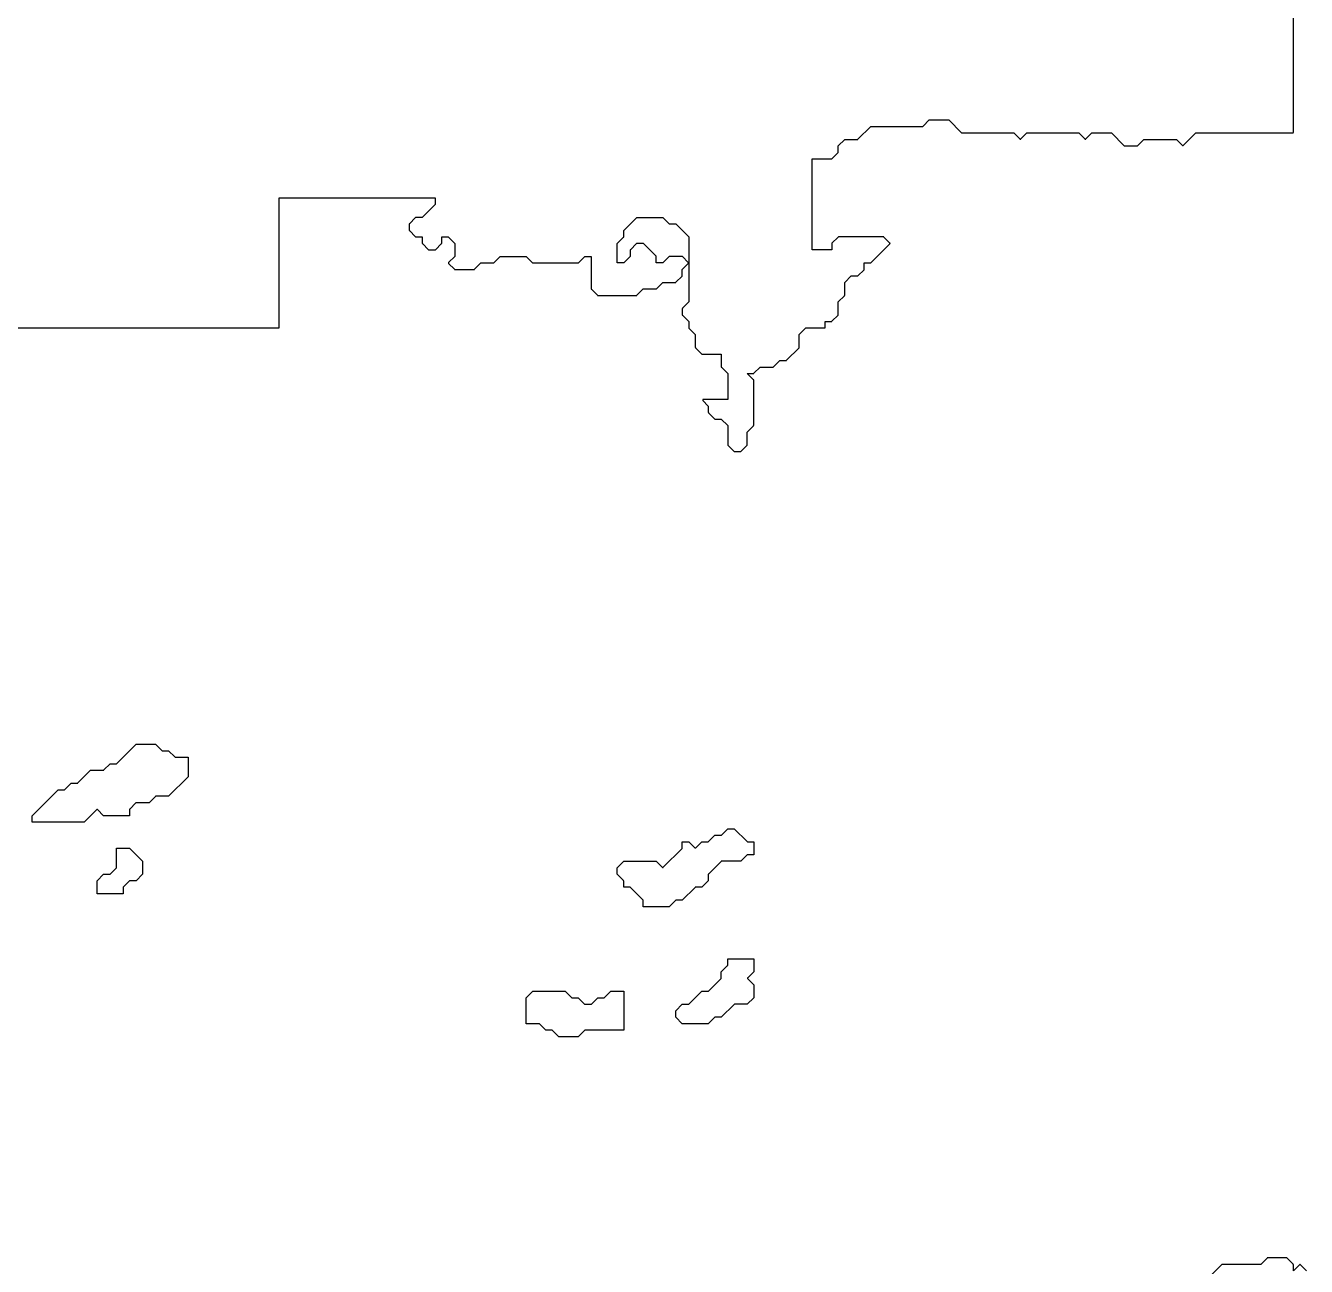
# Model space of a CAD drawing. Header units: metres. Extents: x 0 to 799, y 1 to 1100.
# Drawn here: x 221 to 418, y 279.7 to 470.5 of the extents above; entities that cross this region are included whole.
import ezdxf

# ---------------------------------------------------------------- set-up
doc = ezdxf.new("R2010")
doc.units = ezdxf.units.M
doc.layers.add('forest', color=7, linetype='Continuous')
doc.layers.add('forestfragmentation', color=7, linetype='Continuous')

msp = doc.modelspace()

# ---------------------------------------------------------------- linework, layer by layer
at = {"layer": 'forest', "color": 190}
for points in [[(216.1, 424), (259.9, 424), (259.91, 424), (259.92, 424), (259.93, 424), (259.94, 424.01), (259.95, 424.01), (259.96, 424.02), (259.96, 424.02), (259.97, 424.03), (259.98, 424.04), (259.98, 424.04), (259.99, 424.05), (259.99, 424.06), (260, 424.07), (260, 424.08), (260, 424.09), (260, 424.1), (260, 444), (260, 444), (260, 444), (284, 444), (284, 444), (284, 444), (284, 443), (284, 443), (284, 443), (282, 441), (282, 441), (282, 441), (281.04, 441), (281.03, 441), (281.02, 441), (281.01, 441), (281, 440.99), (280.99, 440.99), (280.99, 440.98), (280.98, 440.98), (280.97, 440.97), (280.03, 440.03), (280.02, 440.02), (280.02, 440.01), (280.01, 440.01), (280.01, 440), (280, 439.99), (280, 439.98), (280, 439.97), (280, 439.96), (280, 439.04), (280, 439.03), (280, 439.02), (280, 439.01), (280.01, 439), (280.01, 438.99), (280.02, 438.99), (280.02, 438.98), (280.03, 438.97), (280.97, 438.03), (280.98, 438.02), (280.99, 438.02), (280.99, 438.01), (281, 438.01), (281.01, 438), (281.02, 438), (281.03, 438), (281.04, 438), (282, 438), (282, 438), (282, 438), (282, 437.04), (282, 437.03), (282, 437.02), (282, 437.01), (282.01, 437), (282.01, 436.99), (282.02, 436.99), (282.02, 436.98), (282.03, 436.97), (282.97, 436.03), (282.98, 436.02), (282.99, 436.02), (282.99, 436.01), (283, 436.01), (283.01, 436), (283.02, 436), (283.03, 436), (283.04, 436), (283.96, 436), (283.97, 436), (283.98, 436), (283.99, 436), (284, 436.01), (284.01, 436.01), (284.01, 436.02), (284.02, 436.02), (284.03, 436.03), (284.97, 436.97), (284.98, 436.98), (284.98, 436.99), (284.99, 436.99), (284.99, 437), (285, 437.01), (285, 437.02), (285, 437.03), (285, 437.04), (285, 438), (285, 438), (285, 438), (286, 438), (286, 438), (286, 438), (287, 437), (287, 437), (287, 437), (287, 435), (287, 435), (287, 435), (286.07, 434.07), (286.06, 434.06), (286.06, 434.06), (286.05, 434.05), (286.05, 434.04), (286.05, 434.03), (286.04, 434.02), (286.04, 434.01), (286.04, 434), (286.04, 433.99), (286.04, 433.98), (286.05, 433.97), (286.05, 433.96), (286.05, 433.95), (286.06, 433.94), (286.06, 433.94), (286.07, 433.93), (286.97, 433.03), (286.98, 433.02), (286.99, 433.02), (286.99, 433.01), (287, 433.01), (287.01, 433), (287.02, 433), (287.03, 433), (287.04, 433), (289.96, 433), (289.97, 433), (289.98, 433), (289.99, 433), (290, 433.01), (290.01, 433.01), (290.01, 433.02), (290.02, 433.02), (290.03, 433.03), (291, 434), (291, 434), (291, 434), (292.96, 434), (292.97, 434), (292.98, 434), (292.99, 434), (293, 434.01), (293.01, 434.01), (293.01, 434.02), (293.02, 434.02), (293.03, 434.03), (294, 435), (294, 435), (294, 435), (298, 435), (298, 435), (298, 435), (298.97, 434.03), (298.98, 434.02), (298.99, 434.02), (298.99, 434.01), (299, 434.01), (299.01, 434), (299.02, 434), (299.03, 434), (299.04, 434), (305.96, 434), (305.97, 434), (305.98, 434), (305.99, 434), (306, 434.01), (306.01, 434.01), (306.01, 434.02), (306.02, 434.02), (306.03, 434.03), (307, 435), (307, 435), (307, 435), (308, 435), (308, 435), (308, 435), (308, 430.04), (308, 430.03), (308, 430.02), (308, 430.01), (308.01, 430), (308.01, 429.99), (308.02, 429.99), (308.02, 429.98), (308.03, 429.97), (308.97, 429.03), (308.98, 429.02), (308.99, 429.02), (308.99, 429.01), (309, 429.01), (309.01, 429), (309.02, 429), (309.03, 429), (309.04, 429), (314.96, 429), (314.97, 429), (314.98, 429), (314.99, 429), (315, 429.01), (315.01, 429.01), (315.01, 429.02), (315.02, 429.02), (315.03, 429.03), (316, 430), (316, 430), (316, 430), (317.96, 430), (317.97, 430), (317.98, 430), (317.99, 430), (318, 430.01), (318.01, 430.01), (318.01, 430.02), (318.02, 430.02), (318.03, 430.03), (319, 431), (319, 431), (319, 431), (320.96, 431), (320.97, 431), (320.98, 431), (320.99, 431), (321, 431.01), (321.01, 431.01), (321.01, 431.02), (321.02, 431.02), (321.03, 431.03), (321.97, 431.97), (321.98, 431.98), (321.98, 431.99), (321.99, 431.99), (321.99, 432), (322, 432.01), (322, 432.02), (322, 432.03), (322, 432.04), (322, 433), (322, 433), (322, 433), (322.93, 433.93), (322.94, 433.94), (322.94, 433.94), (322.95, 433.95), (322.95, 433.96), (322.95, 433.97), (322.96, 433.98), (322.96, 433.99), (322.96, 434), (322.96, 434.01), (322.96, 434.02), (322.95, 434.03), (322.95, 434.04), (322.95, 434.05), (322.94, 434.06), (322.94, 434.06), (322.93, 434.07), (322.03, 434.97), (322.02, 434.98), (322.01, 434.98), (322.01, 434.99), (322, 434.99), (321.99, 435), (321.98, 435), (321.97, 435), (321.96, 435), (320.04, 435), (320.03, 435), (320.02, 435), (320.01, 435), (320, 434.99), (319.99, 434.99), (319.99, 434.98), (319.98, 434.98), (319.97, 434.97), (319, 434), (319, 434), (319, 434), (318, 434), (318, 434), (318, 434), (318, 434.96), (318, 434.97), (318, 434.98), (318, 434.99), (317.99, 435), (317.99, 435.01), (317.98, 435.01), (317.98, 435.02), (317.97, 435.03), (316.03, 436.97), (316.02, 436.98), (316.01, 436.98), (316.01, 436.99), (316, 436.99), (315.99, 437), (315.98, 437), (315.97, 437), (315.96, 437), (315.04, 437), (315.03, 437), (315.02, 437), (315.01, 437), (315, 436.99), (314.99, 436.99), (314.99, 436.98), (314.98, 436.98), (314.97, 436.97), (314.03, 436.03), (314.02, 436.02), (314.02, 436.01), (314.01, 436.01), (314.01, 436), (314, 435.99), (314, 435.98), (314, 435.97), (314, 435.96), (314, 435), (314, 435), (314, 435), (313, 434), (313, 434), (313, 434), (312, 434), (312, 434), (312, 434), (312, 437), (312, 437), (312, 437), (312.97, 437.97), (312.98, 437.98), (312.98, 437.99), (312.99, 437.99), (312.99, 438), (313, 438.01), (313, 438.02), (313, 438.03), (313, 438.04), (313, 439), (313, 439), (313, 439), (315, 441), (315, 441), (315, 441), (319, 441), (319, 441), (319, 441), (319.97, 440.03), (319.98, 440.02), (319.99, 440.02), (319.99, 440.01), (320, 440.01), (320.01, 440), (320.02, 440), (320.03, 440), (320.04, 440), (321, 440), (321, 440), (321, 440), (323, 438), (323, 438), (323, 438), (323, 428), (323, 428), (323, 428), (322.03, 427.03), (322.02, 427.02), (322.02, 427.01), (322.01, 427.01), (322.01, 427), (322, 426.99), (322, 426.98), (322, 426.97), (322, 426.96), (322, 426.04), (322, 426.03), (322, 426.02), (322, 426.01), (322.01, 426), (322.01, 425.99), (322.02, 425.99), (322.02, 425.98), (322.03, 425.97), (323, 425), (323, 425), (323, 425), (323, 424.04), (323, 424.03), (323, 424.02), (323, 424.01), (323.01, 424), (323.01, 423.99), (323.02, 423.99), (323.02, 423.98), (323.03, 423.97), (324, 423), (324, 423), (324, 423), (324, 421.04), (324, 421.03), (324, 421.02), (324, 421.01), (324.01, 421), (324.01, 420.99), (324.02, 420.99), (324.02, 420.98), (324.03, 420.97), (324.97, 420.03), (324.98, 420.02), (324.99, 420.02), (324.99, 420.01), (325, 420.01), (325.01, 420), (325.02, 420), (325.03, 420), (325.04, 420), (328, 420), (328, 420), (328, 420), (328, 418.04), (328, 418.03), (328, 418.02), (328, 418.01), (328.01, 418), (328.01, 417.99), (328.02, 417.99), (328.02, 417.98), (328.03, 417.97), (329, 417), (329, 417), (329, 417), (329, 413), (329, 413), (329, 413), (325.24, 413), (325.23, 413), (325.22, 413), (325.21, 413), (325.2, 412.99), (325.19, 412.99), (325.19, 412.98), (325.18, 412.98), (325.17, 412.97), (325.16, 412.96), (325.16, 412.96), (325.15, 412.95), (325.15, 412.94), (325.15, 412.93), (325.14, 412.92), (325.14, 412.91), (325.14, 412.9), (325.14, 412.89), (325.14, 412.88), (325.15, 412.87), (325.15, 412.86), (325.15, 412.85), (325.16, 412.84), (325.16, 412.84), (325.17, 412.83), (326, 412), (326, 412), (326, 412), (326, 411.04), (326, 411.03), (326, 411.02), (326, 411.01), (326.01, 411), (326.01, 410.99), (326.02, 410.99), (326.02, 410.98), (326.03, 410.97), (326.97, 410.03), (326.98, 410.02), (326.99, 410.02), (326.99, 410.01), (327, 410.01), (327.01, 410), (327.02, 410), (327.03, 410), (327.04, 410), (328, 410), (328, 410), (328, 410), (329, 409), (329, 409), (329, 409), (329, 406.04), (329, 406.03), (329, 406.02), (329, 406.01), (329.01, 406), (329.01, 405.99), (329.02, 405.99), (329.02, 405.98), (329.03, 405.97), (329.97, 405.03), (329.98, 405.02), (329.99, 405.02), (329.99, 405.01), (330, 405.01), (330.01, 405), (330.02, 405), (330.03, 405), (330.04, 405), (330.96, 405), (330.97, 405), (330.98, 405), (330.99, 405), (331, 405.01), (331.01, 405.01), (331.01, 405.02), (331.02, 405.02), (331.03, 405.03), (331.97, 405.97), (331.98, 405.98), (331.98, 405.99), (331.99, 405.99), (331.99, 406), (332, 406.01), (332, 406.02), (332, 406.03), (332, 406.04), (332, 408), (332, 408), (332, 408), (332.97, 408.97), (332.98, 408.98), (332.98, 408.99), (332.99, 408.99), (332.99, 409), (333, 409.01), (333, 409.02), (333, 409.03), (333, 409.04), (333, 415.96), (333, 415.97), (333, 415.98), (333, 415.99), (332.99, 416), (332.99, 416.01), (332.98, 416.01), (332.98, 416.02), (332.97, 416.03), (332, 417), (332, 417), (332, 417), (332.96, 417), (332.97, 417), (332.98, 417), (332.99, 417), (333, 417.01), (333.01, 417.01), (333.01, 417.02), (333.02, 417.02), (333.03, 417.03), (334, 418), (334, 418), (334, 418), (335.96, 418), (335.97, 418), (335.98, 418), (335.99, 418), (336, 418.01), (336.01, 418.01), (336.01, 418.02), (336.02, 418.02), (336.03, 418.03), (337, 419), (337, 419), (337, 419), (337.96, 419), (337.97, 419), (337.98, 419), (337.99, 419), (338, 419.01), (338.01, 419.01), (338.01, 419.02), (338.02, 419.02), (338.03, 419.03), (339.97, 420.97), (339.98, 420.98), (339.98, 420.99), (339.99, 420.99), (339.99, 421), (340, 421.01), (340, 421.02), (340, 421.03), (340, 421.04), (340, 423), (340, 423), (340, 423), (341, 424), (341, 424), (341, 424), (343.9, 424), (343.91, 424), (343.92, 424), (343.93, 424), (343.94, 424.01), (343.95, 424.01), (343.96, 424.02), (343.96, 424.02), (343.97, 424.03), (343.98, 424.04), (343.98, 424.04), (343.99, 424.05), (343.99, 424.06), (344, 424.07), (344, 424.08), (344, 424.09), (344, 424.1), (344, 425), (344, 425), (344, 425), (344.96, 425), (344.97, 425), (344.98, 425), (344.99, 425), (345, 425.01), (345.01, 425.01), (345.01, 425.02), (345.02, 425.02), (345.03, 425.03), (345.97, 425.97), (345.98, 425.98), (345.98, 425.99), (345.99, 425.99), (345.99, 426), (346, 426.01), (346, 426.02), (346, 426.03), (346, 426.04), (346, 428), (346, 428), (346, 428), (346.97, 428.97), (346.98, 428.98), (346.98, 428.99), (346.99, 428.99), (346.99, 429), (347, 429.01), (347, 429.02), (347, 429.03), (347, 429.04), (347, 431), (347, 431), (347, 431), (348, 432), (348, 432), (348, 432), (348.96, 432), (348.97, 432), (348.98, 432), (348.99, 432), (349, 432.01), (349.01, 432.01), (349.01, 432.02), (349.02, 432.02), (349.03, 432.03), (349.97, 432.97), (349.98, 432.98), (349.98, 432.99), (349.99, 432.99), (349.99, 433), (350, 433.01), (350, 433.02), (350, 433.03), (350, 433.04), (350, 434), (350, 434), (350, 434), (350.96, 434), (350.97, 434), (350.98, 434), (350.99, 434), (351, 434.01), (351.01, 434.01), (351.01, 434.02), (351.02, 434.02), (351.03, 434.03), (353.93, 436.93), (353.94, 436.94), (353.94, 436.94), (353.95, 436.95), (353.95, 436.96), (353.95, 436.97), (353.96, 436.98), (353.96, 436.99), (353.96, 437), (353.96, 437.01), (353.96, 437.02), (353.95, 437.03), (353.95, 437.04), (353.95, 437.05), (353.94, 437.06), (353.94, 437.06), (353.93, 437.07), (353.03, 437.97), (353.02, 437.98), (353.01, 437.98), (353.01, 437.99), (353, 437.99), (352.99, 438), (352.98, 438), (352.97, 438), (352.96, 438), (346.04, 438), (346.03, 438), (346.02, 438), (346.01, 438), (346, 437.99), (345.99, 437.99), (345.99, 437.98), (345.98, 437.98), (345.97, 437.97), (345.03, 437.03), (345.02, 437.02), (345.02, 437.01), (345.01, 437.01), (345.01, 437), (345, 436.99), (345, 436.98), (345, 436.97), (345, 436.96), (345, 436), (345, 436), (345, 436), (342, 436), (342, 436), (342, 436), (342, 450), (342, 450), (342, 450), (344.96, 450), (344.97, 450), (344.98, 450), (344.99, 450), (345, 450.01), (345.01, 450.01), (345.01, 450.02), (345.02, 450.02), (345.03, 450.03), (345.97, 450.97), (345.98, 450.98), (345.98, 450.99), (345.99, 450.99), (345.99, 451), (346, 451.01), (346, 451.02), (346, 451.03), (346, 451.04), (346, 452), (346, 452), (346, 452), (347, 453), (347, 453), (347, 453), (348.96, 453), (348.97, 453), (348.98, 453), (348.99, 453), (349, 453.01), (349.01, 453.01), (349.01, 453.02), (349.02, 453.02), (349.03, 453.03), (351, 455), (351, 455), (351, 455), (358.96, 455), (358.97, 455), (358.98, 455), (358.99, 455), (359, 455.01), (359.01, 455.01), (359.01, 455.02), (359.02, 455.02), (359.03, 455.03), (360, 456), (360, 456), (360, 456), (363, 456), (363, 456), (363, 456), (364.97, 454.03), (364.98, 454.02), (364.99, 454.02), (364.99, 454.01), (365, 454.01), (365.01, 454), (365.02, 454), (365.03, 454), (365.04, 454), (373, 454), (373, 454), (373, 454), (373.93, 453.07), (373.94, 453.06), (373.94, 453.06), (373.95, 453.05), (373.96, 453.05), (373.97, 453.05), (373.98, 453.04), (373.99, 453.04), (374, 453.04), (374.01, 453.04), (374.02, 453.04), (374.03, 453.05), (374.04, 453.05), (374.05, 453.05), (374.06, 453.06), (374.06, 453.06), (374.07, 453.07), (375, 454), (375, 454), (375, 454), (383, 454), (383, 454), (383, 454), (383.93, 453.07), (383.94, 453.06), (383.94, 453.06), (383.95, 453.05), (383.96, 453.05), (383.97, 453.05), (383.98, 453.04), (383.99, 453.04), (384, 453.04), (384.01, 453.04), (384.02, 453.04), (384.03, 453.05), (384.04, 453.05), (384.05, 453.05), (384.06, 453.06), (384.06, 453.06), (384.07, 453.07), (385, 454), (385, 454), (385, 454), (388, 454), (388, 454), (388, 454), (389.97, 452.03), (389.98, 452.02), (389.99, 452.02), (389.99, 452.01), (390, 452.01), (390.01, 452), (390.02, 452), (390.03, 452), (390.04, 452), (391.96, 452), (391.97, 452), (391.98, 452), (391.99, 452), (392, 452.01), (392.01, 452.01), (392.01, 452.02), (392.02, 452.02), (392.03, 452.03), (393, 453), (393, 453), (393, 453), (398, 453), (398, 453), (398, 453), (398.93, 452.07), (398.94, 452.06), (398.94, 452.06), (398.95, 452.05), (398.96, 452.05), (398.97, 452.05), (398.98, 452.04), (398.99, 452.04), (399, 452.04), (399.01, 452.04), (399.02, 452.04), (399.03, 452.05), (399.04, 452.05), (399.05, 452.05), (399.06, 452.06), (399.06, 452.06), (399.07, 452.07), (401, 454), (401, 454), (401, 454), (415.9, 454), (415.91, 454), (415.92, 454), (415.93, 454), (415.94, 454.01), (415.95, 454.01), (415.96, 454.02), (415.96, 454.02), (415.97, 454.03), (415.98, 454.04), (415.98, 454.04), (415.99, 454.05), (415.99, 454.06), (416, 454.07), (416, 454.08), (416, 454.09), (416, 454.1), (416, 498)], [(416, 279), (416, 279.96), (416, 279.97), (416, 279.98), (416, 279.99), (415.99, 280), (415.99, 280.01), (415.98, 280.01), (415.98, 280.02), (415.97, 280.03), (415.03, 280.97), (415.02, 280.98), (415.01, 280.98), (415.01, 280.99), (415, 280.99), (414.99, 281), (414.98, 281), (414.97, 281), (414.96, 281), (412.04, 281), (412.03, 281), (412.02, 281), (412.01, 281), (412, 280.99), (411.99, 280.99), (411.99, 280.98), (411.98, 280.98), (411.97, 280.97), (411, 280), (411, 280), (411, 280), (405.04, 280), (405.03, 280), (405.02, 280), (405.01, 280), (405, 279.99), (404.99, 279.99), (404.99, 279.98), (404.98, 279.98), (404.97, 279.97), (395.03, 270.03)], [(418, 279), (417.07, 279.93), (417.06, 279.94), (417.06, 279.94), (417.05, 279.95), (417.04, 279.95), (417.03, 279.95), (417.02, 279.96), (417.01, 279.96), (417, 279.96), (416.99, 279.96), (416.98, 279.96), (416.97, 279.95), (416.96, 279.95), (416.95, 279.95), (416.94, 279.94), (416.94, 279.94), (416.93, 279.93), (416, 279)]]:
    msp.add_lwpolyline(points, dxfattribs=at)
at = {"layer": 'forestfragmentation', "color": 141}
for points in [[(222, 348), (222, 348), (222, 349), (222, 349), (222, 349), (226, 353), (226, 353), (226, 353), (226.96, 353), (226.97, 353), (226.98, 353), (226.99, 353), (227, 353.01), (227.01, 353.01), (227.01, 353.02), (227.02, 353.02), (227.03, 353.03), (228, 354), (228, 354), (228, 354), (228.96, 354), (228.97, 354), (228.98, 354), (228.99, 354), (229, 354.01), (229.01, 354.01), (229.01, 354.02), (229.02, 354.02), (229.03, 354.03), (231, 356), (231, 356), (231, 356), (232.96, 356), (232.97, 356), (232.98, 356), (232.99, 356), (233, 356.01), (233.01, 356.01), (233.01, 356.02), (233.02, 356.02), (233.03, 356.03), (234, 357), (234, 357), (234, 357), (234.96, 357), (234.97, 357), (234.98, 357), (234.99, 357), (235, 357.01), (235.01, 357.01), (235.01, 357.02), (235.02, 357.02), (235.03, 357.03), (238, 360), (238, 360), (238, 360), (241, 360), (241, 360), (241, 360), (241.97, 359.03), (241.98, 359.02), (241.99, 359.02), (241.99, 359.01), (242, 359.01), (242.01, 359), (242.02, 359), (242.03, 359), (242.04, 359), (243, 359), (243, 359), (243, 359), (243.97, 358.03), (243.98, 358.02), (243.99, 358.02), (243.99, 358.01), (244, 358.01), (244.01, 358), (244.02, 358), (244.03, 358), (244.04, 358), (246, 358), (246, 358), (246, 358), (246, 355), (246, 355), (246, 355), (243, 352), (243, 352), (243, 352), (241.04, 352), (241.03, 352), (241.02, 352), (241.01, 352), (241, 351.99), (240.99, 351.99), (240.99, 351.98), (240.98, 351.98), (240.97, 351.97), (240, 351), (240, 351), (240, 351), (238.04, 351), (238.03, 351), (238.02, 351), (238.01, 351), (238, 350.99), (237.99, 350.99), (237.99, 350.98), (237.98, 350.98), (237.97, 350.97), (237.03, 350.03), (237.02, 350.02), (237.02, 350.01), (237.01, 350.01), (237.01, 350), (237, 349.99), (237, 349.98), (237, 349.97), (237, 349.96), (237, 349), (237, 349), (237, 349), (233, 349), (233, 349), (233, 349), (232.07, 349.93), (232.06, 349.94), (232.06, 349.94), (232.05, 349.95), (232.04, 349.95), (232.03, 349.95), (232.02, 349.96), (232.01, 349.96), (232, 349.96), (231.99, 349.96), (231.98, 349.96), (231.97, 349.95), (231.96, 349.95), (231.95, 349.95), (231.94, 349.94), (231.94, 349.94), (231.93, 349.93), (230, 348), (230, 348), (230, 348), (222, 348), (222, 348)], [(312, 340), (312, 340), (312, 341), (312, 341), (312, 341), (313, 342), (313, 342), (313, 342), (318, 342), (318, 342), (318, 342), (318.93, 341.07), (318.94, 341.06), (318.94, 341.06), (318.95, 341.05), (318.96, 341.05), (318.97, 341.05), (318.98, 341.04), (318.99, 341.04), (319, 341.04), (319.01, 341.04), (319.02, 341.04), (319.03, 341.05), (319.04, 341.05), (319.05, 341.05), (319.06, 341.06), (319.06, 341.06), (319.07, 341.07), (321.97, 343.97), (321.98, 343.98), (321.98, 343.99), (321.99, 343.99), (321.99, 344), (322, 344.01), (322, 344.02), (322, 344.03), (322, 344.04), (322, 345), (322, 345), (322, 345), (323, 345), (323, 345), (323, 345), (323.93, 344.07), (323.94, 344.06), (323.94, 344.06), (323.95, 344.05), (323.96, 344.05), (323.97, 344.05), (323.98, 344.04), (323.99, 344.04), (324, 344.04), (324.01, 344.04), (324.02, 344.04), (324.03, 344.05), (324.04, 344.05), (324.05, 344.05), (324.06, 344.06), (324.06, 344.06), (324.07, 344.07), (325, 345), (325, 345), (325, 345), (325.96, 345), (325.97, 345), (325.98, 345), (325.99, 345), (326, 345.01), (326.01, 345.01), (326.01, 345.02), (326.02, 345.02), (326.03, 345.03), (327, 346), (327, 346), (327, 346), (327.96, 346), (327.97, 346), (327.98, 346), (327.99, 346), (328, 346.01), (328.01, 346.01), (328.01, 346.02), (328.02, 346.02), (328.03, 346.03), (329, 347), (329, 347), (329, 347), (330, 347), (330, 347), (330, 347), (331.97, 345.03), (331.98, 345.02), (331.99, 345.02), (331.99, 345.01), (332, 345.01), (332.01, 345), (332.02, 345), (332.03, 345), (332.04, 345), (333, 345), (333, 345), (333, 345), (333, 343), (333, 343), (333, 343), (332.04, 343), (332.03, 343), (332.02, 343), (332.01, 343), (332, 342.99), (331.99, 342.99), (331.99, 342.98), (331.98, 342.98), (331.97, 342.97), (331, 342), (331, 342), (331, 342), (328.04, 342), (328.03, 342), (328.02, 342), (328.01, 342), (328, 341.99), (327.99, 341.99), (327.99, 341.98), (327.98, 341.98), (327.97, 341.97), (326.03, 340.03), (326.02, 340.02), (326.02, 340.01), (326.01, 340.01), (326.01, 340), (326, 339.99), (326, 339.98), (326, 339.97), (326, 339.96), (326, 339), (326, 339), (326, 339), (325, 338), (325, 338), (325, 338), (324.04, 338), (324.03, 338), (324.02, 338), (324.01, 338), (324, 337.99), (323.99, 337.99), (323.99, 337.98), (323.98, 337.98), (323.97, 337.97), (322, 336), (322, 336), (322, 336), (321.04, 336), (321.03, 336), (321.02, 336), (321.01, 336), (321, 335.99), (320.99, 335.99), (320.99, 335.98), (320.98, 335.98), (320.97, 335.97), (320, 335), (320, 335), (320, 335), (316, 335), (316, 335), (316, 335), (316, 335.96), (316, 335.97), (316, 335.98), (316, 335.99), (315.99, 336), (315.99, 336.01), (315.98, 336.01), (315.98, 336.02), (315.97, 336.03), (314.03, 337.97), (314.02, 337.98), (314.01, 337.98), (314.01, 337.99), (314, 337.99), (313.99, 338), (313.98, 338), (313.97, 338), (313.96, 338), (313, 338), (313, 338), (313, 338), (313, 338.96), (313, 338.97), (313, 338.98), (313, 338.99), (312.99, 339), (312.99, 339.01), (312.98, 339.01), (312.98, 339.02), (312.97, 339.03), (312, 340), (312, 340)], [(232, 337), (232, 337), (232, 339), (232, 339), (232, 339), (233, 340), (233, 340), (233, 340), (233.96, 340), (233.97, 340), (233.98, 340), (233.99, 340), (234, 340.01), (234.01, 340.01), (234.01, 340.02), (234.02, 340.02), (234.03, 340.03), (234.97, 340.97), (234.98, 340.98), (234.98, 340.99), (234.99, 340.99), (234.99, 341), (235, 341.01), (235, 341.02), (235, 341.03), (235, 341.04), (235, 344), (235, 344), (235, 344), (237, 344), (237, 344), (237, 344), (239, 342), (239, 342), (239, 342), (239, 340), (239, 340), (239, 340), (238, 339), (238, 339), (238, 339), (237.04, 339), (237.03, 339), (237.02, 339), (237.01, 339), (237, 338.99), (236.99, 338.99), (236.99, 338.98), (236.98, 338.98), (236.97, 338.97), (236.03, 338.03), (236.02, 338.02), (236.02, 338.01), (236.01, 338.01), (236.01, 338), (236, 337.99), (236, 337.98), (236, 337.97), (236, 337.96), (236, 337), (236, 337), (236, 337), (232, 337), (232, 337)], [(321, 318), (321, 318), (321, 319), (321, 319), (321, 319), (322, 320), (322, 320), (322, 320), (322.96, 320), (322.97, 320), (322.98, 320), (322.99, 320), (323, 320.01), (323.01, 320.01), (323.01, 320.02), (323.02, 320.02), (323.03, 320.03), (325, 322), (325, 322), (325, 322), (325.96, 322), (325.97, 322), (325.98, 322), (325.99, 322), (326, 322.01), (326.01, 322.01), (326.01, 322.02), (326.02, 322.02), (326.03, 322.03), (327.97, 323.97), (327.98, 323.98), (327.98, 323.99), (327.99, 323.99), (327.99, 324), (328, 324.01), (328, 324.02), (328, 324.03), (328, 324.04), (328, 325), (328, 325), (328, 325), (328.97, 325.97), (328.98, 325.98), (328.98, 325.99), (328.99, 325.99), (328.99, 326), (329, 326.01), (329, 326.02), (329, 326.03), (329, 326.04), (329, 327), (329, 327), (329, 327), (333, 327), (333, 327), (333, 327), (333, 325), (333, 325), (333, 325), (332.07, 324.07), (332.06, 324.06), (332.06, 324.06), (332.05, 324.05), (332.05, 324.04), (332.05, 324.03), (332.04, 324.02), (332.04, 324.01), (332.04, 324), (332.04, 323.99), (332.04, 323.98), (332.05, 323.97), (332.05, 323.96), (332.05, 323.95), (332.06, 323.94), (332.06, 323.94), (332.07, 323.93), (333, 323), (333, 323), (333, 323), (333, 321), (333, 321), (333, 321), (332, 320), (332, 320), (332, 320), (330.04, 320), (330.03, 320), (330.02, 320), (330.01, 320), (330, 319.99), (329.99, 319.99), (329.99, 319.98), (329.98, 319.98), (329.97, 319.97), (328, 318), (328, 318), (328, 318), (327.04, 318), (327.03, 318), (327.02, 318), (327.01, 318), (327, 317.99), (326.99, 317.99), (326.99, 317.98), (326.98, 317.98), (326.97, 317.97), (326, 317), (326, 317), (326, 317), (322, 317), (322, 317), (322, 317), (321, 318), (321, 318)], [(298, 317), (298, 317), (298, 321), (298, 321), (298, 321), (299, 322), (299, 322), (299, 322), (304, 322), (304, 322), (304, 322), (304.97, 321.03), (304.98, 321.02), (304.99, 321.02), (304.99, 321.01), (305, 321.01), (305.01, 321), (305.02, 321), (305.03, 321), (305.04, 321), (306, 321), (306, 321), (306, 321), (306.97, 320.03), (306.98, 320.02), (306.99, 320.02), (306.99, 320.01), (307, 320.01), (307.01, 320), (307.02, 320), (307.03, 320), (307.04, 320), (307.96, 320), (307.97, 320), (307.98, 320), (307.99, 320), (308, 320.01), (308.01, 320.01), (308.01, 320.02), (308.02, 320.02), (308.03, 320.03), (309, 321), (309, 321), (309, 321), (309.96, 321), (309.97, 321), (309.98, 321), (309.99, 321), (310, 321.01), (310.01, 321.01), (310.01, 321.02), (310.02, 321.02), (310.03, 321.03), (311, 322), (311, 322), (311, 322), (313, 322), (313, 322), (313, 322), (313, 316), (313, 316), (313, 316), (307.04, 316), (307.03, 316), (307.02, 316), (307.01, 316), (307, 315.99), (306.99, 315.99), (306.99, 315.98), (306.98, 315.98), (306.97, 315.97), (306, 315), (306, 315), (306, 315), (303, 315), (303, 315), (303, 315), (302.03, 315.97), (302.02, 315.98), (302.01, 315.98), (302.01, 315.99), (302, 315.99), (301.99, 316), (301.98, 316), (301.97, 316), (301.96, 316), (301, 316), (301, 316), (301, 316), (300.03, 316.97), (300.02, 316.98), (300.01, 316.98), (300.01, 316.99), (300, 316.99), (299.99, 317), (299.98, 317), (299.97, 317), (299.96, 317), (298, 317), (298, 317)]]:
    msp.add_lwpolyline(points, dxfattribs=at)

doc.saveas('drawing.dxf')
